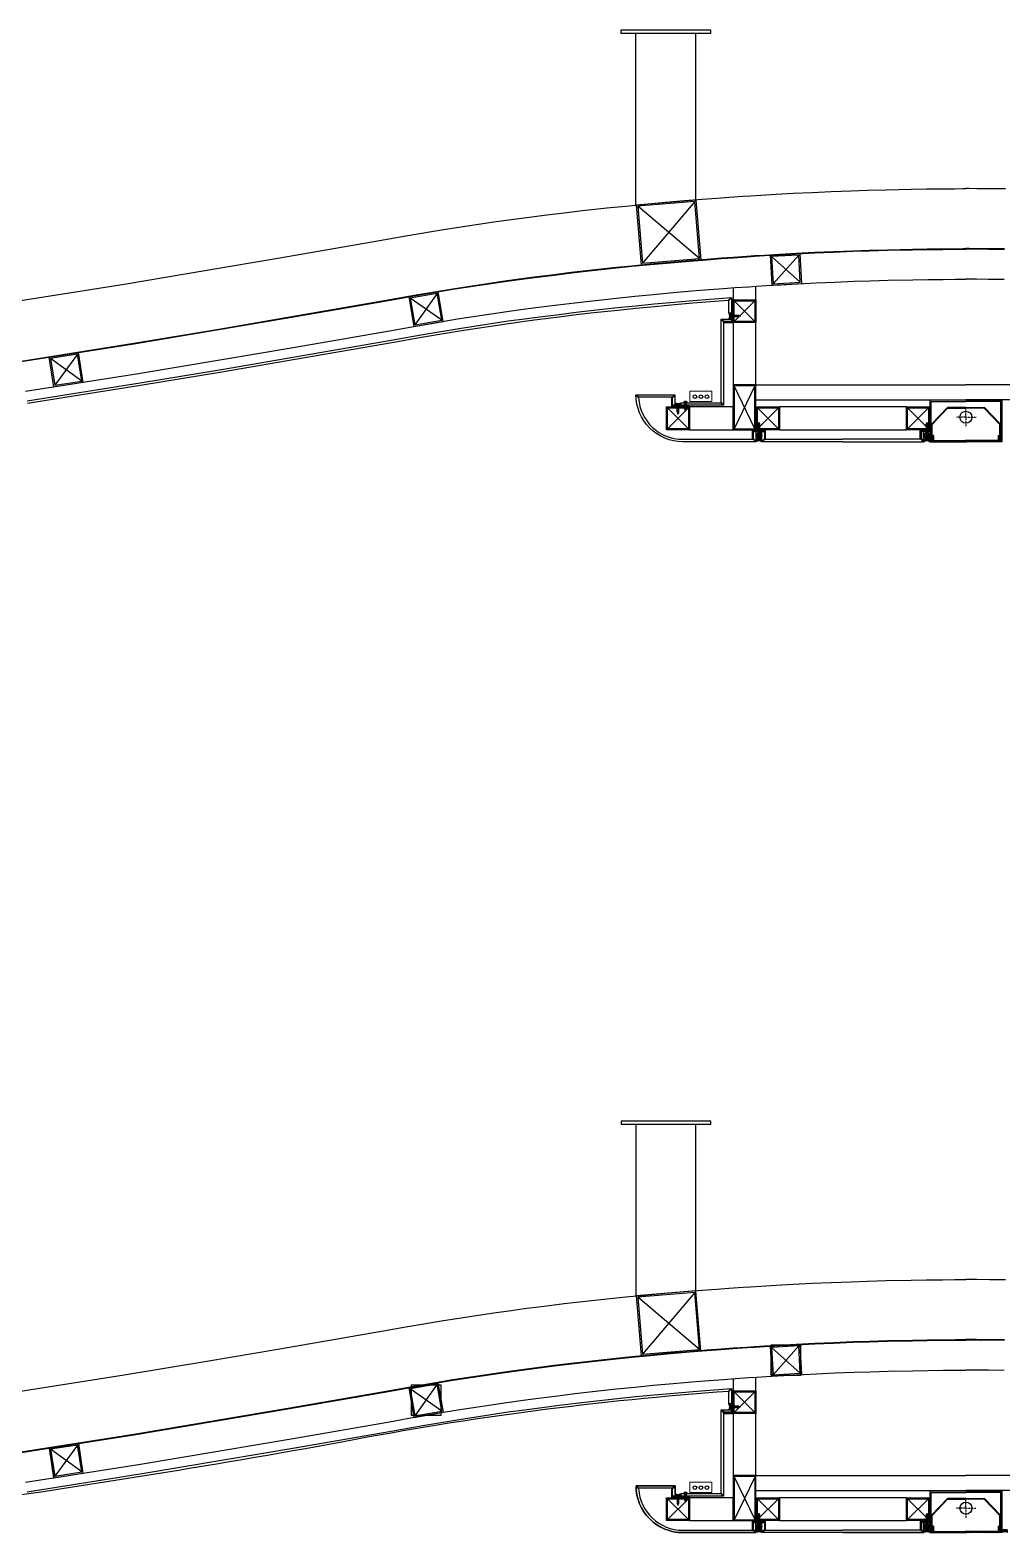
# Model space of a CAD drawing. Header units: millimetres. Extents: x -7838 to 162527, y -32093 to 60038.
# Drawn here: x 157869 to 159490, y 48895 to 51403 of the extents above; entities that cross this region are included whole.
import ezdxf

# ---------------------------------------------------------------- set-up
doc = ezdxf.new("R2010")
doc.units = ezdxf.units.MM
doc.linetypes.add('CENTER', pattern=[2, 1.25, -0.25, 0.25, -0.25])
for name, color, linetype in [('002 - STRUCTURAL STEEL', 4, 'Continuous'), ('A11_ALU.SOLID SHEET', 7, 'Continuous'), ('AR-TEXT-DIM', 7, 'Continuous'), ('CELING', 2, 'Continuous')]:
    doc.layers.add(name, color=color, linetype=linetype)
doc.layers.add('A-GENM Lines', color=1, linetype='Continuous', lineweight=9)
pattern_1 = [(45, (-111127.0813, 62166.4633), (-1.122532015, 1.122532015), [])]
pattern_2 = [(45, (17893.599, 177692.9252), (-1.122532015, 1.122532015), [])]

# ---------------------------------------------------------------- blocks, each defined once
blk = doc.blocks.new('5200')
at = {"color": 8, "ltscale": 0.1}
for p, q in [((32963.9, -74110.5), (33059.3, -74015.1)), ((32963.9, -74015.1), (33059.3, -74110.5))]:
    blk.add_line(p, q, dxfattribs=at)
at = {"color": 3, "ltscale": 0.1}
for points in [[(32961.6, -74012.8), (33061.6, -74012.8), (33061.6, -74112.8), (32961.6, -74112.8)], [(32963.9, -74015.1), (33059.3, -74015.1), (33059.3, -74110.5), (32963.9, -74110.5)]]:
    blk.add_lwpolyline(points, close=True, dxfattribs=at)
blk = doc.blocks.new('DFGDE')
at = {"color": 8, "ltscale": 0.1}
for p, q in [((134367.3, -128798.9, -0.2), (134402.1, -128764.1, -0.2)), ((134367.3, -128764.1, -0.2), (134402.1, -128798.9, -0.2))]:
    blk.add_line(p, q, dxfattribs=at)
at = {"layer": 'AR-TEXT-DIM', "color": 3, "elevation": -0.2}
for points in [[(134365.7, -128762.5), (134403.7, -128762.5), (134403.7, -128800.5), (134365.7, -128800.5)], [(134367.3, -128764.1), (134402.1, -128764.1), (134402.1, -128798.9), (134367.3, -128798.9)]]:
    blk.add_lwpolyline(points, close=True, dxfattribs=at)
blk = doc.blocks.new('RERE')
at = {"color": 8}
for p, q in [((30880.1, -75163.1), (30876.7, -75163.1)), ((30879.1, -75147.6), (30879.1, -75148.5)), ((30879.1, -75149.1), (30879.1, -75150.1)), ((30879.1, -75150.6), (30879.1, -75151.6)), ((30879.1, -75152.1), (30879.1, -75153.1)), ((30879.1, -75153.7), (30879.1, -75154.6)), ((30879.1, -75155.2), (30879.1, -75156.1)), ((30879.1, -75156.7), (30879.1, -75157.7)), ((30879.1, -75158.2), (30879.1, -75161)), ((30880.6, -75143.3), (30879.5, -75145.5)), ((30880.6, -75141.5), (30880.6, -75165)), ((30880.6, -75143.3), (30881.4, -75144.9)), ((30881.1, -75163.1), (30884.4, -75163.1)), ((30881.7, -75145.6), (30881.8, -75145.7)), ((30882.1, -75147.1), (30882.1, -75148.1)), ((30882.1, -75148.6), (30882.1, -75149.6)), ((30882.1, -75150.1), (30882.1, -75151.1)), ((30882.1, -75151.7), (30882.1, -75152.6)), ((30882.1, -75153.2), (30882.1, -75154.1)), ((30882.1, -75154.7), (30882.1, -75155.7)), ((30882.1, -75156.2), (30882.1, -75157.2)), ((30882.1, -75157.7), (30882.1, -75158.7)), ((30882.1, -75159.3), (30882.1, -75161)), ((30882.1, -75159.3), (30882.1, -75161))]:
    blk.add_line(p, q, dxfattribs=at)
for points in [[(30880.1, -75164.1, -0.112935), (30876.7, -75163.1, -0.049876), (30876.5, -75161), (30884.6, -75161, -0.049876), (30884.4, -75163.1, -0.112935), (30881.1, -75164.1), (30881.1, -75162.6), (30880.1, -75162.6)], [(30882.1, -75148.6, 0.088633), (30880.9, -75148.1, 0.019108), (30878.6, -75147.4, -0.172253), (30879.1, -75147, 0.045962), (30882.6, -75148.2, -0.175035)], [(30882.1, -75150.1, 0.088633), (30880.9, -75149.6, 0.019108), (30878.6, -75149, -0.172253), (30879.1, -75148.5, 0.045962), (30882.6, -75149.7, -0.175035)], [(30882.1, -75151.7, 0.088633), (30880.9, -75151.1, 0.019108), (30878.6, -75150.5, -0.172253), (30879.1, -75150.1, 0.045962), (30882.6, -75151.2, -0.175035)], [(30882.1, -75153.2, 0.088633), (30880.9, -75152.7, 0.019108), (30878.6, -75152, -0.172253), (30879.1, -75151.6, 0.045962), (30882.6, -75152.7, -0.175035)], [(30882.1, -75154.7, 0.088633), (30880.9, -75154.2, 0.019108), (30878.6, -75153.5, -0.172253), (30879.1, -75153.1, 0.045962), (30882.6, -75154.3, -0.175035)], [(30882.1, -75156.2, 0.088633), (30880.9, -75155.7, 0.019108), (30878.6, -75155.1, -0.172253), (30879.1, -75154.6, 0.045962), (30882.6, -75155.8, -0.175035)], [(30882.1, -75157.7, 0.088633), (30880.9, -75157.2, 0.019108), (30878.6, -75156.6, -0.172253), (30879.1, -75156.1, 0.045962), (30882.6, -75157.3, -0.175035)], [(30882.1, -75159.3, 0.088633), (30880.9, -75158.8, 0.019108), (30878.6, -75158.1, -0.172253), (30879.1, -75157.7, 0.045962), (30882.6, -75158.8, -0.175035)], [(30882.1, -75147.1, 0.088633), (30880.9, -75146.6, 0.02265), (30879, -75145.9, -0.172253), (30879.5, -75145.5, 0.051159), (30882.6, -75146.7, -0.175035)]]:
    blk.add_lwpolyline(points, format="xyb", close=True, dxfattribs=at)
for points in [[(30881.7, -75145.6, 0.118829), (30880.9, -75145.1, 0.008765), (30879.8, -75144.7, -0.172253)], [(30882.2, -75145.1, -0.175035), (30881.7, -75145.6, 0.118829)]]:
    blk.add_lwpolyline(points, format="xyb", dxfattribs=at)
for centre, radius, start, end in [((30874.6, -75180.9), 33.6, 76.2776, 83.3035), ((30874.6, -75182.4), 33.6, 76.2776, 83.3035), ((30874.6, -75183.9), 33.6, 76.2776, 83.3035), ((30874.6, -75185.4), 33.6, 76.2776, 83.3035), ((30874.6, -75187), 33.6, 76.2776, 83.3035), ((30874.6, -75188.5), 33.6, 76.2776, 83.3035), ((30874.6, -75190), 33.6, 76.2776, 83.3035), ((30874.6, -75191.5), 33.6, 76.2776, 83.3035), ((30875.4, -75173.2), 27.5, 74.8121, 82.581), ((30882.1, -75147), 3.04, 160.5824, 180), ((30879.8, -75152.6), 7.89, 71.8171, 89.3728), ((30879.1, -75147), 3.04, 9.6975, 26.5651)]:
    blk.add_arc(centre, radius, start, end, dxfattribs=at)
blk = doc.blocks.new('odofrite')
at = {"ltscale": 0.1}
h = blk.add_hatch(dxfattribs=at)
h.set_pattern_fill('ANSI37', color=8, scale=0.5)
h.set_pattern_definition([(45, (84.5444, -95.0627), (-1.122532015, 1.122532015), []), (135, (84.5444, -95.0627), (-1.122532015, -1.122532015), [])])
edge = h.paths.add_edge_path()
edge.add_arc((30585, -74711.8), 4.5, 0, 360)
at = {"color": 1, "ltscale": 0.1}
blk.add_circle((30585, -74711.8, -166.2), 4.5, dxfattribs=at)
blk = doc.blocks.new('55d5f2d')
at = {"color": 8, "ltscale": 0.1}
for p, q in [((31175.5, -66800.8), (31220.9, -66755.4)), ((31175.5, -66755.4), (31220.9, -66800.8))]:
    blk.add_line(p, q, dxfattribs=at)
at = {"layer": 'AR-TEXT-DIM', "color": 3}
for points in [[(31173.2, -66753.1), (31223.2, -66753.1), (31223.2, -66803.1), (31173.2, -66803.1)], [(31175.5, -66755.4), (31220.9, -66755.4), (31220.9, -66800.8), (31175.5, -66800.8)]]:
    blk.add_lwpolyline(points, close=True, dxfattribs=at)
blk = doc.blocks.new('odoforltr')
at = {"layer": 'AR-TEXT-DIM'}
h = blk.add_hatch(dxfattribs=at)
h.set_pattern_fill('ANSI31', color=8, scale=0.5)
h.set_pattern_definition(pattern_1)
h.paths.add_polyline_path([(30408.9, -66625.3), (30408.9, -66627.3), (30352.9, -66627.3), (30352.9, -66616.7), (30354.9, -66616.7), (30354.9, -66625.3)])
h = blk.add_hatch(dxfattribs=at)
h.set_pattern_fill('ANSI31', color=8, scale=0.5)
h.set_pattern_definition(pattern_1)
h.paths.add_polyline_path([(30408.9, -66625.3), (30408.9, -66627.3), (30464.9, -66627.3), (30464.9, -66616.7), (30462.9, -66616.7), (30462.9, -66625.3)])
at = {"color": 1, "ltscale": 0.1}
for p, q in [((29858.9, -66232.9, 2.1), (29858.9, -65946.3, 2.1)), ((29958.9, -66225.9, 2.1), (29958.9, -65946.3, 2.1)), ((30058.9, -66532.3, 2.1), (30408.9, -66532.3, 2.1)), ((30758.9, -66532.3, 2.1), (30408.9, -66532.3, 2.1)), ((30058.9, -66557.3, 2.1), (30408.9, -66557.3, 2.1)), ((30758.9, -66557.3, 2.1), (30408.9, -66557.3, 2.1))]:
    blk.add_line(p, q, dxfattribs=at)
at = {"color": 8, "ltscale": 0.1}
for p, q in [((30057.3, -66605.7, 2.1), (30022.5, -66533.9, 2.1)), ((30057.3, -66533.9, 2.1), (30022.5, -66605.7, 2.1))]:
    blk.add_line(p, q, dxfattribs=at)
at = {"color": 1, "ltscale": 0.1}
for points, elevation in [([(29983.9, -65941.3), (29833.9, -65941.3), (29833.9, -65946.3), (29983.9, -65946.3)], 2.1), ([(30018.9, -66390.8), (30018.9, -66427.8), (30005.9, -66427.8), (30005.9, -66428.8), (30019.9, -66428.8), (30019.9, -66390.8)], 2.1), ([(29947.9, -66567.3), (29918.9, -66567.3), (29918.9, -66554.3), (29917.9, -66554.3), (29917.9, -66568.3), (29947.9, -66568.3)], 2.1), ([(30020.9, -66569.3), (29947.9, -66569.3), (29947.9, -66607.3), (30020.9, -66607.3)], 2.1), ([(30309.9, -66569.3), (30097.9, -66569.3), (30097.9, -66607.3), (30309.9, -66607.3)], -166.2), ([(30059.9, -66609.3), (30073.9, -66609.3), (30073.9, -66622.3), (30074.9, -66622.3), (30074.9, -66608.3), (30059.9, -66608.3)], -166.2), ([(30347.9, -66609.3), (30333.9, -66609.3), (30333.9, -66622.3), (30332.9, -66622.3), (30332.9, -66608.3), (30347.9, -66608.3)], -166.2)]:
    blk.add_lwpolyline(points, close=True, dxfattribs=dict(at, elevation=elevation))
at = {"color": 1, "ltscale": 0.1, "elevation": 2.1}
for points in [[(28818.8, -66393.9), (29005.5, -66364.5), (29143.4, -66341.5), (29261.6, -66321.3), (29422, -66293.7), (29475.1, -66284.1), (29537.8, -66273.6), (29622, -66260.8), (29650.6, -66256.9), (29672.5, -66254), (29710.1, -66249.2), (29739.3, -66245.7), (29769.5, -66242.2), (29810.4, -66237.7), (29841.8, -66234.5), (29873.4, -66231.4), (29907.8, -66228.3), (29939.7, -66225.5), (29969, -66223.2), (29993.5, -66221.3), (30014, -66219.8), (30036.8, -66218.3), (30049.9, -66217.4), (30067, -66216.3), (30092.4, -66214.8), (30121, -66213.3), (30152.5, -66211.7), (30184.2, -66210.4), (30217.5, -66209.1), (30244.6, -66208.2), (30275.8, -66207.3), (30317.9, -66206.4), (30343.2, -66206), (30369.8, -66205.7), (30390.7, -66205.6), (30403.6, -66205.5), (30408.9, -66205.5)], [(30474.7, -66206), (30448.1, -66205.7), (30427.2, -66205.6), (30414.3, -66205.5), (30408.9, -66205.5)], [(28833.7, -66492.8), (29021.5, -66463.2), (29160, -66440.1), (29278.6, -66419.9), (29439.3, -66392.2), (29492.2, -66382.6), (29553.6, -66372.4), (29636.3, -66359.8), (29663.9, -66356), (29685.3, -66353.2), (29722.4, -66348.5), (29751.1, -66345), (29780.7, -66341.6), (29821, -66337.2), (29851.8, -66334), (29882.8, -66331), (29916.6, -66327.9), (29948, -66325.2), (29976.8, -66322.9), (30000.9, -66321), (30021, -66319.6), (30043.5, -66318), (30056.3, -66317.2), (30073, -66316.2), (30098.1, -66314.7), (30126.1, -66313.2), (30157.2, -66311.6), (30188.3, -66310.3), (30221.1, -66309), (30247.7, -66308.2), (30278.2, -66307.3), (30319.7, -66306.4), (30344.6, -66306), (30370.7, -66305.7), (30391.2, -66305.6), (30403.8, -66305.5), (30408.9, -66305.5)], [(30473.3, -66306), (30447.2, -66305.7), (30426.7, -66305.6), (30414.1, -66305.5), (30408.9, -66305.5)], [(28833.8, -66493.8), (29021.6, -66464.2), (29160.2, -66441.1), (29278.7, -66420.9), (29439.5, -66393.2), (29492.4, -66383.6), (29553.7, -66373.3), (29636.5, -66360.8), (29664, -66357), (29685.4, -66354.2), (29722.5, -66349.5), (29751.2, -66346), (29780.8, -66342.6), (29821.1, -66338.2), (29851.9, -66335), (29882.9, -66332), (29916.7, -66328.9), (29948, -66326.2), (29976.9, -66323.9), (30000.9, -66322), (30021, -66320.6), (30043.5, -66319), (30056.4, -66318.2), (30073.1, -66317.2), (30098.1, -66315.7), (30126.2, -66314.2), (30157.2, -66312.6), (30188.3, -66311.3), (30221.1, -66310), (30247.7, -66309.2), (30278.3, -66308.3), (30319.7, -66307.4), (30344.6, -66307), (30370.7, -66306.7), (30391.2, -66306.6), (30403.8, -66306.5), (30408.9, -66306.5)], [(30473.3, -66307), (30447.2, -66306.7), (30426.7, -66306.6), (30414.1, -66306.5), (30408.9, -66306.5)], [(28841.3, -66543.2), (29029.6, -66513.6), (29168.5, -66490.4), (29287.2, -66470.2), (29448.2, -66442.4), (29501, -66432.9), (29561.6, -66422.7), (29643.6, -66410.2), (29670.7, -66406.6), (29691.8, -66403.8), (29728.6, -66399.1), (29757.1, -66395.7), (29786.4, -66392.3), (29826.4, -66387.9), (29856.8, -66384.8), (29887.6, -66381.8), (29921.1, -66378.7), (29952.2, -66376), (29980.8, -66373.7), (30004.6, -66371.9), (30024.5, -66370.5), (30046.9, -66368.9), (30059.6, -66368.1), (30076.1, -66367.1), (30101, -66365.6), (30128.8, -66364.1), (30159.5, -66362.6), (30190.4, -66361.2), (30222.9, -66360), (30249.2, -66359.1), (30279.5, -66358.3), (30320.7, -66357.4), (30345.2, -66357), (30371.2, -66356.7), (30391.5, -66356.6), (30403.9, -66356.5), (30408.9, -66356.5)], [(30020.9, -66370.7), (30020.9, -66532.3), (30058.9, -66532.3), (30058.9, -66368.1)], [(30472.6, -66357), (30446.7, -66356.7), (30426.4, -66356.6), (30414, -66356.5), (30408.9, -66356.5)]]:
    blk.add_lwpolyline(points, dxfattribs=at)
at = {"color": 2, "ltscale": 0.1}
for points, elevation in [([(28844.3, -66563), (29032.8, -66533.3), (29171.8, -66510.2), (29290.6, -66489.9), (29451.7, -66462.1), (29504.4, -66452.6), (29564.8, -66442.5), (29646.5, -66430), (29673.3, -66426.4), (29694.4, -66423.6), (29731.1, -66419), (29759.4, -66415.5), (29788.6, -66412.1), (29828.5, -66407.8), (29858.8, -66404.7), (29889.5, -66401.7), (29922.9, -66398.6), (29953.9, -66395.9), (29982.4, -66393.6), (30013.2, -66391.3)], 2.1), ([(28843.7, -66559.1), (29032.2, -66529.3), (29171.1, -66506.2), (29289.9, -66485.9), (29451, -66458.2), (29503.7, -66448.6), (29564.2, -66438.5), (29645.9, -66426.1), (29672.8, -66422.4), (29693.9, -66419.6), (29730.6, -66415), (29758.9, -66411.6), (29788.2, -66408.2), (29828.1, -66403.8), (29858.4, -66400.7), (29889.1, -66397.7), (29922.6, -66394.6), (29953.5, -66392), (29982, -66389.7), (30017.9, -66386.9)], 2.1), ([(30013.9, -66392), (30017, -66388.7), (30017, -66388), (30016.3, -66388), (30013.2, -66391.3)], 2), ([(30017.9, -66386.9), (30017.9, -66412.8), (30013.9, -66412.8), (30013.9, -66392)], 2.1), ([(30000.9, -66477.2), (30000.9, -66422.8), (30017.9, -66422.8), (30017.9, -66426.8), (30005.7, -66426.8), (30002.7, -66423.8), (30001.9, -66423.8), (30001.9, -66424.5), (30004.9, -66427.5), (30004.9, -66477.2)], 2.1), ([(30004.9, -66477.2), (30004.9, -66566.3), (29933.9, -66566.3), (29933.9, -66562.3), (30000.2, -66562.3), (30003.2, -66565.3), (30003.9, -66565.3), (30003.9, -66564.6), (30000.9, -66561.6), (30000.9, -66477.2)], 2.1), ([(30203.9, -66627.3), (30068.9, -66627.3), (30068.9, -66610.3), (30072.9, -66610.3), (30072.9, -66622.6), (30069.9, -66625.6), (30069.9, -66626.3), (30070.7, -66626.3), (30073.7, -66623.3), (30203.9, -66623.3)], -166.2), ([(30203.9, -66627.3), (30338.9, -66627.3), (30338.9, -66610.3), (30334.9, -66610.3), (30334.9, -66622.6), (30337.9, -66625.6), (30337.9, -66626.3), (30337.2, -66626.3), (30334.2, -66623.3), (30203.9, -66623.3)], -166.2)]:
    blk.add_lwpolyline(points, dxfattribs=dict(at, elevation=elevation))
at = {"color": 2, "ltscale": 0.1, "elevation": -166.2}
blk.add_lwpolyline([(29919.2, -66553.3), (29863.7, -66553.3), (29860.7, -66550.3), (29859.9, -66550.3), (29859.9, -66551), (29863.1, -66554.2, 0.395063), (29936.9, -66623.3), (30054.2, -66623.3), (30057.2, -66626.3), (30057.9, -66626.3), (30057.9, -66625.6), (30054.9, -66622.6), (30054.9, -66610.3), (30058.9, -66610.3), (30058.9, -66627.3), (29936.9, -66627.3, -0.414214), (29858.9, -66549.3), (29858.9, -66549.3), (29923.9, -66549.3), (29923.9, -66566.3), (29919.9, -66566.3), (29919.9, -66554), (29922.9, -66551), (29922.9, -66550.3), (29922.2, -66550.3)], format="xyb", close=True, dxfattribs=at)
at = {"color": 3, "ltscale": 0.1, "elevation": 2.1}
for points in [[(30058.9, -66532.3), (30020.9, -66532.3), (30020.9, -66607.3), (30058.9, -66607.3)], [(30057.3, -66533.9), (30022.5, -66533.9), (30022.5, -66605.7), (30057.3, -66605.7)]]:
    blk.add_lwpolyline(points, close=True, dxfattribs=at)
for points in [[(30408.9, -66558.3), (30348.9, -66558.3), (30348.9, -66627.3), (30350.9, -66627.3), (30350.9, -66560.3), (30408.9, -66560.3)], [(30408.9, -66558.3), (30468.9, -66558.3), (30468.9, -66627.3), (30466.9, -66627.3), (30466.9, -66560.3), (30408.9, -66560.3)]]:
    blk.add_lwpolyline(points, dxfattribs=at)
at = {"color": 8, "ltscale": 0.1, "elevation": -166.2}
blk.add_lwpolyline([(30067.9, -66609.3), (30053.9, -66609.3), (30053.9, -66622.3), (30052.9, -66622.3), (30052.9, -66608.3), (30067.9, -66608.3)], close=True, dxfattribs=at)
at = {"color": 8, "ltscale": 0.1}
for centre, start, end in [((30004.7, -66417.8, 2.1), 331.7044, 28.2772), ((30005.7, -66417.8, 2.1), 331.7044, 28.2772), ((30006.7, -66417.8, 2.1), 331.7044, 28.2772), ((29928.9, -66553, 2.1), 241.7044, 298.2772), ((29928.9, -66554, 2.1), 241.7044, 298.2772), ((29928.9, -66555, 2.1), 241.7044, 298.2772), ((30063.9, -66632.6, -166.2), 61.7044, 118.2772), ((30063.9, -66633.6, -166.2), 61.7044, 118.2772), ((30063.9, -66634.6, -166.2), 61.7044, 118.2772), ((30063.9, -66635.6, -166.2), 61.7044, 118.2772), ((30063.9, -66636.6, -166.2), 61.7044, 118.2772), ((30343.9, -66632.6, -166.2), 61.7228, 118.2956), ((30343.9, -66633.6, -166.2), 61.7228, 118.2956), ((30343.9, -66634.6, -166.2), 61.7228, 118.2956), ((30343.9, -66635.6, -166.2), 61.7228, 118.2956), ((30343.9, -66636.6, -166.2), 61.7228, 118.2956)]:
    blk.add_arc(centre, 10.6, start, end, dxfattribs=at)
at = {"layer": 'A-GENM Lines', "elevation": 2.1}
blk.add_lwpolyline([(29948.7, -66560.3), (29985.5, -66560.3), (29985.5, -66543.3), (29948.7, -66543.3)], close=True, dxfattribs=at)
at = {"layer": 'AR-TEXT-DIM', "color": 8, "linetype": 'CENTER', "ltscale": 0.03}
for q in [(30408.9, -66572, -166.2), (30408.9, -66572, -166.2), (30392.2, -66586.5, -166.2), (30408.9, -66602.7, -166.2), (30408.9, -66602.7, -166.2), (30426, -66586.5, -166.2)]:
    blk.add_line((30408.9, -66586.5, -166.2), q, dxfattribs=at)
at = {"layer": 'AR-TEXT-DIM', "color": 8, "elevation": 2.1}
for points in [[(30408.9, -66570.3), (30378, -66570.3), (30351.4, -66598.2), (30351.4, -66627.3), (30352.4, -66627.3), (30352.4, -66598.6), (30378.4, -66571.3), (30408.9, -66571.3)], [(30408.9, -66570.3), (30439.9, -66570.3), (30466.4, -66598.2), (30466.4, -66627.3), (30465.4, -66627.3), (30465.4, -66598.6), (30439.5, -66571.3), (30408.9, -66571.3)]]:
    blk.add_lwpolyline(points, dxfattribs=at)
at = {"layer": 'AR-TEXT-DIM', "color": 2, "elevation": -166.2}
for points in [[(30354.9, -66616.7), (30354.9, -66625.3), (30408.9, -66625.3)], [(30408.9, -66625.3), (30407.9, -66625.3)], [(30408.9, -66625.3), (30407.9, -66625.3)], [(30462.9, -66616.7), (30462.9, -66625.3), (30408.9, -66625.3)], [(30408.9, -66625.3), (30409.9, -66625.3)], [(30408.9, -66625.3), (30409.9, -66625.3)]]:
    blk.add_lwpolyline(points, dxfattribs=at)
at = {"layer": 'AR-TEXT-DIM', "color": 2}
for points in [[(30354.9, -66616.7, -166.2), (30352.9, -66616.7, -54), (30352.9, -66627.3, -166.2), (30408.9, -66627.3, -166.2)], [(30408.9, -66627.3, -166.2), (30407.9, -66627.3, -166.2)], [(30408.9, -66627.3, -166.2), (30407.9, -66627.3, -166.2)], [(30462.9, -66616.7, -166.2), (30464.9, -66616.7, -54), (30464.9, -66627.3, -166.2), (30408.9, -66627.3, -166.2)], [(30408.9, -66627.3, -166.2), (30409.9, -66627.3, -166.2)], [(30408.9, -66627.3, -166.2), (30409.9, -66627.3, -166.2)]]:
    blk.add_polyline3d(points, dxfattribs=at)
at = {"layer": 'AR-TEXT-DIM', "color": 1}
blk.add_circle((30408.9, -66586.5, -166.2), 10, dxfattribs=at)
blk.add_circle((30408.9, -66586.5, -166.2), 10, dxfattribs=at)
blk.add_circle((30408.9, -66586.5, -166.2), 10, dxfattribs=at)
at = {"layer": 'CELING', "color": 2}
for centre in [(29957.1, -66552.3, 2.1), (29967.1, -66552.3, 2.1), (29977.1, -66552.3, 2.1)]:
    blk.add_circle(centre, 3, dxfattribs=at)
at = {"color": 8, "xscale": -1}
for name, p, rotation in [('5200', (56632.7, 10279.6, 2.1), 4.784289173940237), ('55d5f2d', (57589.6, 2051.7, 2.1), 3.150742723219819), ('55d5f2d', (49015.1, 4672.1, 2.1), 9.695572433655002), ('55d5f2d', (49328, 4314.3, 2.1), 8.95839134666676)]:
    blk.add_blockref(name, p, dxfattribs=dict(at, rotation=rotation))
at = {"color": 8}
for p, xscale, yscale, zscale, rotation in [((86389.7, -43257.4, 2.1), 0.7500000000000071, 0.7500000000000071, 0.7500000000000071, 270), ((6768.5, -122938.1, 2.1), -0.75, 0.75, 0.75, 180), ((6781, -122933.1, 2.1), -0.75, 0.75, 0.75, 180)]:
    blk.add_blockref('RERE', p, dxfattribs=dict(at, xscale=xscale, yscale=yscale, zscale=zscale, rotation=rotation))
at = {"color": 8, "yscale": 0.75, "zscale": 0.75}
for p, xscale in [((53224.4, -10238.5, -166.2), -0.75), ((7183.5, -10238.5, -166.2), 0.75)]:
    blk.add_blockref('RERE', p, dxfattribs=dict(at, xscale=xscale))
at = {"color": 8}
blk.add_blockref('odofrite', (-521, 8094.8), dxfattribs=at)
at = {"color": 8, "xscale": -1}
blk.add_blockref('odofrite', (60928.9, 8094.8), dxfattribs=at)
at = {"layer": 'AR-TEXT-DIM'}
for p in [(-104344.8, 62371.7, 2.3), (-104455.8, 62193.2, 2.3), (-104305.8, 62193.2, 2.3), (-104055.8, 62193.2, -166)]:
    blk.add_blockref('DFGDE', p, dxfattribs=at)
blk = doc.blocks.new('*U245')
blk.add_lwpolyline([(-25, -25), (25, -25), (25, 25), (-25, 25)], close=True)
blk = doc.blocks.new('A$Cf82fa68f')
blk.add_line((-403.3, -556.6), (-393.3, -556))
at = {"layer": 'A11_ALU.SOLID SHEET', "color": 1}
for points in [[(-108.8, 87), (-114.3, 103.1), (-1206.9, -268.4), (-1201.5, -284.5)], [(1225, -512.1), (1292, -512.1), (1292, -372.6), (1309, -372.6)], [(1630, -560.1), (1630, -577.1), (1360, -577.1), (1360, -560.1)]]:
    blk.add_lwpolyline(points, dxfattribs=at)
at = {"layer": 'A11_ALU.SOLID SHEET', "color": 1, "ltscale": 0.1}
blk.add_lwpolyline([(-1212.2, -284), (-1262.9, -301.2), (-1353.6, -227.2), (-1397.6, -283.2), (-1300.5, -366.8, 0.15104), (-738.1, -572.5, 0.034458), (-402.3, -573.5), (-403.3, -556.6)], format="xyb", dxfattribs=at)
at = {"layer": 'A11_ALU.SOLID SHEET', "color": 1}
for points in [[(1305, -362.6), (1305, -341.8, 0.029925), (662.2, -425.8, -0.010615), (-15.6, -534.5, -0.021542), (-392.3, -572.9), (-393.3, -556)], [(1215, -516.1), (1215, -499.1), (1150, -499.1, 0.414214), (1228, -577.1), (1350, -577.1), (1350, -560.1)]]:
    blk.add_lwpolyline(points, format="xyb", dxfattribs=at)
at = {"layer": '002 - STRUCTURAL STEEL'}
for p, rotation in [((-81.8, 66.6), 18.781168), ((-639.5, -123), 18.78116821867836), ((-1197.2, -312.7), 18.78116821867836), ((-1256.8, -343.6, 0), 53.95655975530055), ((-999.9, -477.5, 0), 71.14172868093907), ((200, -457.1, 0), 98.69076900000002), ((-400, -528.3, 0), 3.424965999999999)]:
    blk.add_blockref('*U245', p, dxfattribs=dict(at, rotation=rotation))

msp = doc.modelspace()

# ---------------------------------------------------------------- hatches: boundary and pattern name
at = {"layer": 'AR-TEXT-DIM'}
h = msp.add_hatch(dxfattribs=at)
h.set_pattern_fill('ANSI31', color=8, scale=0.5)
h.set_pattern_definition(pattern_2)
h.paths.add_polyline_path([(159429.62446, 48901.15321), (159429.62446, 48899.15321), (159373.62446, 48899.15321), (159373.62446, 48909.71852), (159375.62446, 48909.71852), (159375.62446, 48901.15321)])
h = msp.add_hatch(dxfattribs=at)
h.set_pattern_fill('ANSI31', color=8, scale=0.5)
h.set_pattern_definition(pattern_2)
h.paths.add_polyline_path([(159429.62446, 48901.15321), (159429.62446, 48899.15321), (159485.62446, 48899.15321), (159485.62446, 48909.71852), (159483.62446, 48909.71852), (159483.62446, 48901.15321)])

# ---------------------------------------------------------------- linework, layer by layer
at = {"color": 1, "ltscale": 0.1}
for p, q in [((158879.62444, 49293.58351, 2.07542), (158879.62444, 49580.15269, 2.07542)), ((158979.62444, 49300.56144, 2.07542), (158979.62444, 49580.15269, 2.07542)), ((159079.62444, 48994.1516, 2.07542), (159429.62446, 48994.1516, 2.07542)), ((159779.62447, 48994.1516, 2.07542), (159429.62446, 48994.1516, 2.07542)), ((159079.62444, 48969.1516, 2.07542), (159429.62446, 48969.1516, 2.07542)), ((159779.62447, 48969.1516, 2.07542), (159429.62446, 48969.1516, 2.07542))]:
    msp.add_line(p, q, dxfattribs=at)
at = {"color": 8, "ltscale": 0.1}
for p, q in [((159078.02444, 48920.7516, 2.07542), (159043.22444, 48992.5516, 2.07542)), ((159078.02444, 48992.5516, 2.07542), (159043.22444, 48920.7516, 2.07542))]:
    msp.add_line(p, q, dxfattribs=at)
at = {"color": 1, "ltscale": 0.1}
for points, elevation in [([(159004.62444, 49585.15269), (158854.62444, 49585.15269), (158854.62444, 49580.15269), (159004.62444, 49580.15269)], 2.07542), ([(159039.62444, 49135.6516), (159039.62444, 49098.6516), (159026.62444, 49098.6516), (159026.62444, 49097.6516), (159040.62444, 49097.6516), (159040.62444, 49135.6516)], 2.07542), ([(158968.62444, 48959.1516), (158939.62444, 48959.1516), (158939.62444, 48972.1516), (158938.62444, 48972.1516), (158938.62444, 48958.1516), (158968.62444, 48958.1516)], 2.07542), ([(159041.62444, 48957.1516), (158968.62444, 48957.1516), (158968.62444, 48919.1516), (159041.62444, 48919.1516)], 2.07542), ([(159330.62446, 48957.1516), (159118.62444, 48957.1516), (159118.62444, 48919.1516), (159330.62446, 48919.1516)], -166.20467), ([(159080.62444, 48917.1516), (159094.62444, 48917.1516), (159094.62444, 48904.1516), (159095.62444, 48904.1516), (159095.62444, 48918.1516), (159080.62444, 48918.1516)], -166.20467), ([(159368.62446, 48917.1516), (159354.62446, 48917.1516), (159354.62446, 48904.1516), (159353.62446, 48904.1516), (159353.62446, 48918.1516), (159368.62446, 48918.1516)], -166.20467)]:
    msp.add_lwpolyline(points, close=True, dxfattribs=dict(at, elevation=elevation))
for points, elevation in [([(157839.48047, 49132.53626), (158026.16427, 49161.96511), (158164.06224, 49184.92781), (158282.32379, 49205.11788), (158442.63591, 49232.76771), (158495.78695, 49242.34661), (158558.48376, 49252.8605), (158642.72596, 49265.67066), (158671.26494, 49269.56197), (158693.15501, 49272.45083), (158730.76763, 49277.2171), (158760.01354, 49280.7507), (158790.21021, 49284.24176), (158831.09556, 49288.71341), (158862.45406, 49291.94461), (158894.06357, 49295.02799), (158928.44589, 49298.18387), (158960.3391, 49300.92709), (158989.6743, 49303.29403), (159014.15975, 49305.15518), (159034.63475, 49306.63168), (159057.46923, 49308.19251), (159070.60013, 49309.04915), (159087.64656, 49310.11686), (159113.09932, 49311.61748), (159141.65113, 49313.16736), (159173.22628, 49314.71725), (159204.90434, 49316.09914), (159238.22441, 49317.36566), (159265.32932, 49318.25475), (159296.45346, 49319.11977), (159338.53199, 49320.02339), (159363.89726, 49320.42063), (159390.49096, 49320.71832), (159411.33591, 49320.86642), (159424.23397, 49320.92081), (159429.62446, 49320.92081)], 2.12352), ([(159495.35166, 49320.42063), (159468.75796, 49320.71832), (159447.913, 49320.86642), (159435.01494, 49320.92081), (159429.62446, 49320.92081)], 2.12352), ([(157854.36756, 49033.64816), (158042.16331, 49063.25231), (158180.68965, 49086.31964), (158299.23652, 49106.55842), (158460.00259, 49134.28655), (158512.92498, 49143.82424), (158574.27068, 49154.11156), (158656.9986, 49166.69145), (158684.56188, 49170.44972), (158705.98267, 49173.27665), (158743.05103, 49177.97395), (158771.75348, 49181.44189), (158801.38872, 49184.86804), (158841.65667, 49189.27217), (158872.43328, 49192.44341), (158903.48809, 49195.47268), (158937.30096, 49198.57629), (158968.64521, 49201.27229), (158997.48516, 49203.59928), (159021.54564, 49205.42812), (159041.64081, 49206.87723), (159064.13399, 49208.41473), (159076.9808, 49209.25284), (159093.71496, 49210.30099), (159118.75225, 49211.77711), (159146.81266, 49213.30032), (159177.85672, 49214.82414), (159208.98262, 49216.18194), (159241.76281, 49217.42795), (159268.35763, 49218.3003), (159298.91606, 49219.1496), (159340.38844, 49220.0402), (159365.23988, 49220.4294), (159391.40586, 49220.7223), (159411.902, 49220.86792), (159424.44482, 49220.92081), (159429.62446, 49220.92081)], 2.12352), ([(157854.51643, 49032.65928), (158042.3233, 49062.26518), (158180.85592, 49085.33355), (158299.40565, 49105.57283), (158460.17625, 49133.30174), (158513.09636, 49142.83902), (158574.42855, 49153.12407), (158657.14133, 49165.70166), (158684.69485, 49169.4586), (158706.11095, 49172.28491), (158743.17386, 49176.98152), (158771.87088, 49180.4488), (158801.5005, 49183.87431), (158841.76228, 49188.27776), (158872.53307, 49191.4484), (158903.58233, 49194.47713), (158937.38951, 49197.58021), (158968.72827, 49200.27574), (158997.56327, 49202.60233), (159021.6195, 49204.43085), (159041.71087, 49205.87969), (159064.20064, 49207.41696), (159077.04461, 49208.25488), (159093.77565, 49209.30283), (159118.80878, 49210.77871), (159146.86427, 49212.30165), (159177.90302, 49213.8252), (159209.02341, 49215.18277), (159241.79819, 49216.42857), (159268.38792, 49217.30075), (159298.94069, 49218.1499), (159340.407, 49219.04037), (159365.25331, 49219.42949), (159391.41501, 49219.72234), (159411.90766, 49219.86794), (159424.44693, 49219.92081), (159429.62446, 49219.92081)], 2.12352), ([(159494.00904, 49220.4294), (159467.84306, 49220.7223), (159447.34692, 49220.86792), (159434.8041, 49220.92081), (159429.62446, 49220.92081)], 2.12352), ([(159493.99561, 49219.42949), (159467.83391, 49219.72234), (159447.34126, 49219.86794), (159434.80199, 49219.92081), (159429.62446, 49219.92081)], 2.12352), ([(157861.95997, 48983.21524), (158050.32282, 49012.90878), (158189.16962, 49036.02947), (158307.86202, 49056.2931), (158468.85959, 49084.06115), (158521.66538, 49093.57783), (158582.32201, 49103.7496), (158664.27765, 49116.21205), (158691.34332, 49119.90248), (158712.52478, 49122.69782), (158749.31556, 49127.35995), (158777.74085, 49130.79439), (158807.08976, 49134.18745), (158847.04283, 49138.55713), (158877.52269, 49141.6978), (158908.29459, 49144.69947), (158941.81704, 49147.77642), (158972.88132, 49150.44834), (159001.4687, 49152.75495), (159025.31245, 49154.56732), (159045.2139, 49156.00246), (159067.53303, 49157.52807), (159080.23494, 49158.35672), (159096.80985, 49159.3949), (159121.63524, 49160.85852), (159149.44504, 49162.36813), (159180.21824, 49163.87865), (159211.06255, 49165.22417), (159243.56739, 49166.45971), (159269.90207, 49167.32353), (159300.17199, 49168.16481), (159341.33523, 49169.04877), (159365.92462, 49169.43387), (159391.87246, 49169.72433), (159412.1907, 49169.86869), (159424.55235, 49169.92081), (159429.62446, 49169.92081)], 2.12352), ([(159041.62444, 49155.74883), (159041.62444, 48994.1516), (159079.62444, 48994.1516), (159079.62444, 49158.31755)], 2.07542), ([(159493.3243, 49169.43387), (159467.37645, 49169.72433), (159447.05822, 49169.86869), (159434.69656, 49169.92081), (159429.62446, 49169.92081)], 2.12352)]:
    msp.add_lwpolyline(points, dxfattribs=dict(at, elevation=elevation))
at = {"color": 2, "ltscale": 0.1}
for points, elevation in [([(157864.34191, 48967.39314), (158052.88267, 48997.11473), (158191.83001, 49020.25216), (158310.56806, 49040.52358), (158471.63826, 49068.30417), (158524.40746, 49077.81426), (158584.84792, 49087.94976), (158666.56127, 49100.37538), (158693.47083, 49104.04452), (158714.57721, 49106.82996), (158751.2809, 49111.48104), (158779.61924, 49114.90498), (158808.87832, 49118.28765), (158848.73261, 49122.64654), (158879.11936, 49125.7776), (158909.80251, 49128.77062), (158943.23385, 49131.83921), (158974.2103, 49134.50358), (159002.71844, 49136.80379), (159038.62496, 49139.53305)], 2.12352), ([(159034.62496, 49134.48194), (159037.66609, 49137.763), (159037.63927, 49138.4696), (159036.93268, 49138.44279), (159033.89154, 49135.16173)], 2.02732), ([(159038.62496, 49139.53305), (159038.62496, 49113.6516), (159034.62496, 49113.6516), (159034.62496, 49134.48194)], 2.07542), ([(159021.62444, 49049.24658), (159021.62444, 49103.65161), (159038.62444, 49103.6516), (159038.62444, 49099.6516), (159026.33155, 49099.65161), (159023.33155, 49102.65161), (159022.62444, 49102.65161), (159022.62444, 49101.9445), (159025.62444, 49098.9445), (159025.62444, 49049.24658)], 2.07542), ([(159025.62444, 49049.24658), (159025.62444, 48960.1516), (158954.62444, 48960.1516), (158954.62444, 48964.1516), (159020.91734, 48964.1516), (159023.91734, 48961.1516), (159024.62444, 48961.1516), (159024.62444, 48961.85871), (159021.62444, 48964.85871), (159021.62444, 49049.24658)], 2.07542), ([(159224.62445, 48899.1516), (159089.62444, 48899.1516), (159089.62444, 48916.1516), (159093.62444, 48916.1516), (159093.62444, 48903.85871), (159090.62444, 48900.85871), (159090.62444, 48900.1516), (159091.33155, 48900.1516), (159094.33155, 48903.1516), (159224.62445, 48903.1516)], -166.20467), ([(159224.62445, 48899.1516), (159359.62446, 48899.1516), (159359.62446, 48916.1516), (159355.62446, 48916.1516), (159355.62446, 48903.85871), (159358.62446, 48900.85871), (159358.62446, 48900.1516), (159357.91735, 48900.1516), (159354.91735, 48903.1516), (159224.62445, 48903.1516)], -166.20467)]:
    msp.add_lwpolyline(points, dxfattribs=dict(at, elevation=elevation))
at = {"color": 3, "ltscale": 0.1, "elevation": 2.07542}
for points in [[(159079.62444, 48994.1516), (159041.62444, 48994.1516), (159041.62444, 48919.1516), (159079.62444, 48919.1516)], [(159078.02444, 48992.5516), (159043.22444, 48992.5516), (159043.22444, 48920.7516), (159078.02444, 48920.7516)]]:
    msp.add_lwpolyline(points, close=True, dxfattribs=at)
at = {"color": 2, "ltscale": 0.1, "elevation": -166.20467}
msp.add_lwpolyline([(158939.91734, 48973.15321), (158884.33155, 48973.15321), (158881.33155, 48976.15321), (158880.62444, 48976.15321), (158880.62444, 48975.4461), (158883.78469, 48972.28585, 0.3950633723), (158957.62444, 48903.15321), (159074.91734, 48903.15321), (159077.91734, 48900.15321), (159078.62444, 48900.15321), (159078.62444, 48900.86031), (159075.62444, 48903.86031), (159075.62444, 48916.15321), (159079.62444, 48916.15321), (159079.62444, 48899.15321), (158957.62444, 48899.15321, -0.4142135624), (158879.62444, 48977.15321), (158879.62444, 48977.15321), (158944.62444, 48977.15321), (158944.62444, 48960.15321), (158940.62444, 48960.15321), (158940.62444, 48972.4461), (158943.62444, 48975.4461), (158943.62444, 48976.15321), (158942.91734, 48976.15321)], format="xyb", close=True, dxfattribs=at)
at = {"color": 3, "ltscale": 0.1, "elevation": 2.07542}
for points in [[(159429.62446, 48968.1516), (159369.62446, 48968.1516), (159369.62446, 48899.1516), (159371.62446, 48899.1516), (159371.62446, 48966.1516), (159429.62446, 48966.1516)], [(159429.62446, 48968.1516), (159489.62446, 48968.1516), (159489.62446, 48899.1516), (159487.62446, 48899.1516), (159487.62446, 48966.1516), (159429.62446, 48966.1516)]]:
    msp.add_lwpolyline(points, dxfattribs=at)
at = {"color": 8, "ltscale": 0.1, "elevation": -166.20467}
msp.add_lwpolyline([(159088.62444, 48917.1516), (159074.62444, 48917.1516), (159074.62444, 48904.1516), (159073.62444, 48904.1516), (159073.62444, 48918.1516), (159088.62444, 48918.1516)], close=True, dxfattribs=at)
at = {"color": 8, "ltscale": 0.1}
for centre, start, end in [((159025.33287, 49108.6531, 2.07542), 331.70437981, 28.27721211), ((159026.33287, 49108.6531, 2.07542), 331.70437981, 28.27721211), ((159027.33287, 49108.6531, 2.07542), 331.70437981, 28.27721211), ((158949.62594, 48973.44369, 2.07542), 241.70437981, 298.27721211), ((158949.62594, 48972.44369, 2.07542), 241.70437981, 298.27721211), ((158949.62594, 48971.44369, 2.07542), 241.70437981, 298.27721211), ((159084.62295, 48893.86112, -166.20467), 61.70437981, 118.27721211), ((159084.62295, 48892.86112, -166.20467), 61.70437981, 118.27721211), ((159084.62295, 48891.86112, -166.20467), 61.70437981, 118.27721211), ((159364.62595, 48893.86112, -166.20467), 61.72278789, 118.29562019), ((159364.62595, 48892.86112, -166.20467), 61.72278789, 118.29562019), ((159364.62595, 48891.86112, -166.20467), 61.72278789, 118.29562019), ((159494.62297, 48893.86112, -166.20467), 61.70437981, 118.27721211), ((159494.62297, 48892.86112, -166.20467), 61.70437981, 118.27721211), ((159494.62297, 48891.86112, -166.20467), 61.70437981, 118.27721211), ((159084.62295, 48890.86112, -166.20467), 61.70437981, 118.27721211), ((159084.62295, 48889.86112, -166.20467), 61.70437981, 118.27721211), ((159364.62595, 48890.86112, -166.20467), 61.72278789, 118.29562019), ((159364.62595, 48889.86112, -166.20467), 61.72278789, 118.29562019), ((159494.62297, 48890.86112, -166.20467), 61.70437981, 118.27721211), ((159494.62297, 48889.86112, -166.20467), 61.70437981, 118.27721211)]:
    msp.add_arc(centre, 10.55121, start, end, dxfattribs=at)
at = {"layer": 'A-GENM Lines', "elevation": 2.07542}
msp.add_lwpolyline([(158969.35951, 48966.1516), (159006.18227, 48966.1516), (159006.18227, 48983.13412), (158969.35951, 48983.13412)], close=True, dxfattribs=at)
at = {"layer": 'AR-TEXT-DIM', "color": 8, "linetype": 'CENTER', "ltscale": 0.03}
for q in [(159429.62446, 48954.43229, -166.20467), (159429.62446, 48954.43229, -166.20467), (159412.8476, 48939.98318, -166.20467), (159429.62446, 48923.7751, -166.20467), (159429.62446, 48923.7751, -166.20467), (159446.68728, 48939.98318, -166.20467)]:
    msp.add_line((159429.62446, 48939.98318, -166.20467), q, dxfattribs=at)
at = {"layer": 'AR-TEXT-DIM', "color": 8, "elevation": 2.07542}
for points in [[(159429.62446, 48956.1516), (159398.64689, 48956.1516), (159372.12446, 48928.21273), (159372.12446, 48899.1516), (159373.12446, 48899.1516), (159373.12446, 48927.81367), (159399.07642, 48955.1516), (159429.62446, 48955.1516)], [(159429.62446, 48956.1516), (159460.60202, 48956.1516), (159487.12446, 48928.21273), (159487.12446, 48899.1516), (159486.12446, 48899.1516), (159486.12446, 48927.81367), (159460.1725, 48955.1516), (159429.62446, 48955.1516)]]:
    msp.add_lwpolyline(points, dxfattribs=at)
at = {"layer": 'AR-TEXT-DIM', "color": 2, "elevation": -166.20467}
for points in [[(159375.62446, 48909.71852), (159375.62446, 48901.15321), (159429.62446, 48901.15321)], [(159483.62446, 48909.71852), (159483.62446, 48901.15321), (159429.62446, 48901.15321)], [(159429.62446, 48901.15321), (159428.62446, 48901.15321)], [(159429.62446, 48901.15321), (159428.62446, 48901.15321)], [(159429.62446, 48901.15321), (159430.62446, 48901.15321)], [(159429.62446, 48901.15321), (159430.62446, 48901.15321)]]:
    msp.add_lwpolyline(points, dxfattribs=at)
at = {"layer": 'AR-TEXT-DIM', "color": 2}
for points in [[(159375.62446, 48909.71852, -166.20467), (159373.62446, 48909.71852, -54.01794), (159373.62446, 48899.15321, -166.20467), (159429.62446, 48899.15321, -166.20467)], [(159483.62446, 48909.71852, -166.20467), (159485.62446, 48909.71852, -54.01794), (159485.62446, 48899.15321, -166.20467), (159429.62446, 48899.15321, -166.20467)], [(159429.62446, 48899.15321, -166.20467), (159428.62446, 48899.15321, -166.20467)], [(159429.62446, 48899.15321, -166.20467), (159428.62446, 48899.15321, -166.20467)], [(159429.62446, 48899.15321, -166.20467), (159430.62446, 48899.15321, -166.20467)], [(159429.62446, 48899.15321, -166.20467), (159430.62446, 48899.15321, -166.20467)]]:
    msp.add_polyline3d(points, dxfattribs=at)
at = {"layer": 'AR-TEXT-DIM', "color": 1}
msp.add_circle((159429.62446, 48939.98318, -166.20467), 10, dxfattribs=at)
msp.add_circle((159429.62446, 48939.98318, -166.20467), 10, dxfattribs=at)
msp.add_circle((159429.62446, 48939.98318, -166.20467), 10, dxfattribs=at)
at = {"layer": 'CELING', "color": 2}
for centre in [(158977.77089, 48974.13412, 2.07542), (158987.77089, 48974.13412, 2.07542), (158997.77089, 48974.13412, 2.07542)]:
    msp.add_circle(centre, 3, dxfattribs=at)

# ---------------------------------------------------------------- block references
at = {"color": 8}
for name, p in [('odoforltr', (129020.68023, 117344.49135)), ('odofrite', (128499.66478, 123621.28379))]:
    msp.add_blockref(name, p, dxfattribs=at)
msp.add_blockref('A$Cf82fa68f', (157729.62444, 49476.28448, 2.07542))
at = {"color": 8, "xscale": -1}
for name, p, rotation in [('5200', (185653.34346, 125806.07034, 2.12352), 4.784289173940239), ('55d5f2d', (186610.28541, 117578.19529, 2.12352), 3.150742723219819), ('55d5f2d', (178035.81602, 120198.59475, 2.12352), 9.695572433655002), ('55d5f2d', (178348.72109, 119840.75929, 2.12352), 8.958391346666764)]:
    msp.add_blockref(name, p, dxfattribs=dict(at, rotation=rotation))
at = {"color": 8}
for p, xscale, yscale, zscale, rotation in [((215410.40823, 72269.08943, 2.07542), 0.7500000000000071, 0.7500000000000071, 0.7500000000000071, 270), ((135789.18662, -7411.63218, 2.07542), -0.75, 0.75, 0.75, 180), ((135801.68662, -7406.63218, 2.07542), -0.75, 0.75, 0.75, 180)]:
    msp.add_blockref('RERE', p, dxfattribs=dict(at, xscale=xscale, yscale=yscale, zscale=zscale, rotation=rotation))
at = {"color": 8, "yscale": 0.75, "zscale": 0.75}
for p, xscale in [((182245.06227, 105287.93539, -166.20467), -0.75), ((136204.18663, 105287.93539, -166.20467), 0.75)]:
    msp.add_blockref('RERE', p, dxfattribs=dict(at, xscale=xscale))
at = {"color": 8, "xscale": -1}
msp.add_blockref('odofrite', (189949.58413, 123621.28379), dxfattribs=at)
at = {"layer": '002 - STRUCTURAL STEEL'}
for p in [(159129.62444, 49186.32901, 2.12352), (158529.59139, 49120.17819, 2.12352)]:
    msp.add_blockref('*U245', p, dxfattribs=at)
at = {"layer": 'AR-TEXT-DIM'}
for p in [(24675.87888, 177898.17877, 2.30665), (24564.87888, 177719.67877, 2.30665), (24714.87888, 177719.67877, 2.30665), (24964.87889, 177719.67877, -165.97344)]:
    msp.add_blockref('DFGDE', p, dxfattribs=at)

doc.saveas('drawing.dxf')
